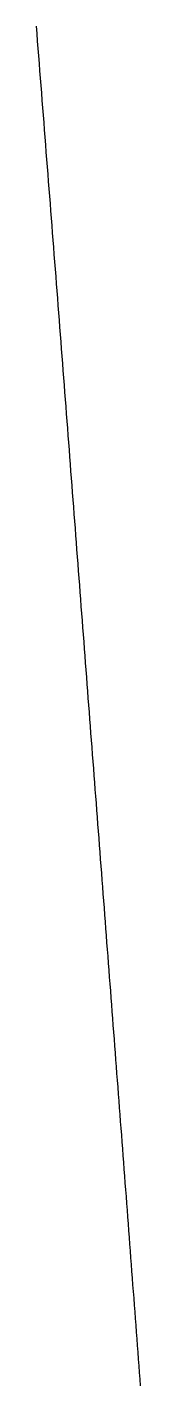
# Model space of a CAD drawing. Extents: x -49093 to 31248, y -90776 to -12497.
# Drawn here: x -29994 to -29640, y -26378 to -21748 of the extents above; entities that cross this region are included whole.
import ezdxf

# ---------------------------------------------------------------- set-up
doc = ezdxf.new("R2010")
doc.units = 0
doc.header["$MEASUREMENT"] = 0
doc.layers.get('0').update_dxf_attribs({"linetype": 'CONTINUOUS'})

msp = doc.modelspace()

# ---------------------------------------------------------------- linework, layer by layer
for p, q in [((-29992.4, -21770.3, 14480), (-29994.4, -21744.9, 14495.3)), ((-29990.4, -21795.7, 14464.8), (-29992.4, -21770.3, 14480)), ((-29988.4, -21821.1, 14449.5), (-29990.4, -21795.7, 14464.8)), ((-29986.4, -21846.5, 14434.2), (-29988.4, -21821.1, 14449.5)), ((-29984.4, -21871.9, 14418.9), (-29986.4, -21846.5, 14434.2)), ((-29982.4, -21897.2, 14403.5), (-29984.4, -21871.9, 14418.9)), ((-29980.4, -21922.6, 14388.1), (-29982.4, -21897.2, 14403.5)), ((-29978.4, -21947.9, 14372.6), (-29980.4, -21922.6, 14388.1)), ((-29976.4, -21973.1, 14357.1), (-29978.4, -21947.9, 14372.6)), ((-29974.5, -21998.4, 14341.6), (-29976.4, -21973.1, 14357.1)), ((-29972.5, -22023.6, 14326.1), (-29974.5, -21998.4, 14341.6)), ((-29970.5, -22048.9, 14310.5), (-29972.5, -22023.6, 14326.1)), ((-29968.5, -22074.1, 14294.9), (-29970.5, -22048.9, 14310.5)), ((-29966.5, -22099.3, 14279.2), (-29968.5, -22074.1, 14294.9)), ((-29964.6, -22124.4, 14263.6), (-29966.5, -22099.3, 14279.2)), ((-29962.6, -22149.6, 14247.8), (-29964.6, -22124.4, 14263.6)), ((-29960.7, -22174.7, 14232.1), (-29962.6, -22149.6, 14247.8)), ((-29958.7, -22199.8, 14216.3), (-29960.7, -22174.7, 14232.1)), ((-29956.7, -22224.9, 14200.5), (-29958.7, -22199.8, 14216.3)), ((-29954.8, -22250, 14184.7), (-29956.7, -22224.9, 14200.5)), ((-29952.8, -22275.1, 14168.8), (-29954.8, -22250, 14184.7)), ((-29950.9, -22300.1, 14152.9), (-29952.8, -22275.1, 14168.8)), ((-29948.9, -22325.1, 14137), (-29950.9, -22300.1, 14152.9)), ((-29947, -22350.1, 14121), (-29948.9, -22325.1, 14137)), ((-29945.1, -22375.1, 14105.1), (-29947, -22350.1, 14121)), ((-29943.1, -22400.1, 14089), (-29945.1, -22375.1, 14105.1)), ((-29941.2, -22425, 14073), (-29943.1, -22400.1, 14089)), ((-29939.3, -22450, 14056.9), (-29941.2, -22425, 14073)), ((-29937.3, -22474.9, 14040.8), (-29939.3, -22450, 14056.9)), ((-29935.4, -22499.8, 14024.7), (-29937.3, -22474.9, 14040.8)), ((-29933.5, -22524.7, 14008.5), (-29935.4, -22499.8, 14024.7)), ((-29931.6, -22549.5, 13992.3), (-29933.5, -22524.7, 14008.5)), ((-29929.7, -22574.4, 13976.1), (-29931.6, -22549.5, 13992.3)), ((-29927.7, -22599.2, 13959.9), (-29929.7, -22574.4, 13976.1)), ((-29925.8, -22624, 13943.6), (-29927.7, -22599.2, 13959.9)), ((-29923.9, -22648.8, 13927.3), (-29925.8, -22624, 13943.6)), ((-29922, -22673.6, 13911), (-29923.9, -22648.8, 13927.3)), ((-29920.1, -22698.4, 13894.6), (-29922, -22673.6, 13911)), ((-29918.2, -22723.1, 13878.3), (-29920.1, -22698.4, 13894.6)), ((-29916.3, -22747.9, 13861.9), (-29918.2, -22723.1, 13878.3)), ((-29914.4, -22772.6, 13845.4), (-29916.3, -22747.9, 13861.9)), ((-29912.5, -22797.3, 13829), (-29914.4, -22772.6, 13845.4)), ((-29910.6, -22822, 13812.5), (-29912.5, -22797.3, 13829)), ((-29908.7, -22846.6, 13796), (-29910.6, -22822, 13812.5)), ((-29906.8, -22871.3, 13779.5), (-29908.7, -22846.6, 13796)), ((-29904.9, -22895.9, 13762.9), (-29906.8, -22871.3, 13779.5)), ((-29903.1, -22920.5, 13746.4), (-29904.9, -22895.9, 13762.9)), ((-29901.2, -22945.2, 13729.8), (-29903.1, -22920.5, 13746.4)), ((-29899.3, -22969.7, 13713.1), (-29901.2, -22945.2, 13729.8)), ((-29897.4, -22994.3, 13696.5), (-29899.3, -22969.7, 13713.1)), ((-29895.5, -23018.9, 13679.8), (-29897.4, -22994.3, 13696.5)), ((-29893.7, -23043.4, 13663.1), (-29895.5, -23018.9, 13679.8)), ((-29891.8, -23068, 13646.4), (-29893.7, -23043.4, 13663.1)), ((-29889.9, -23092.5, 13629.7), (-29891.8, -23068, 13646.4)), ((-29888, -23117, 13612.9), (-29889.9, -23092.5, 13629.7)), ((-29886.2, -23141.5, 13596.1), (-29888, -23117, 13612.9)), ((-29884.3, -23165.9, 13579.3), (-29886.2, -23141.5, 13596.1)), ((-29882.4, -23190.4, 13562.5), (-29884.3, -23165.9, 13579.3)), ((-29880.6, -23214.9, 13545.7), (-29882.4, -23190.4, 13562.5)), ((-29878.7, -23239.3, 13528.8), (-29880.6, -23214.9, 13545.7)), ((-29876.9, -23263.7, 13511.9), (-29878.7, -23239.3, 13528.8)), ((-29875, -23288.1, 13495), (-29876.9, -23263.7, 13511.9)), ((-29873.1, -23312.5, 13478.1), (-29875, -23288.1, 13495)), ((-29871.3, -23336.9, 13461.2), (-29873.1, -23312.5, 13478.1)), ((-29869.4, -23361.2, 13444.2), (-29871.3, -23336.9, 13461.2)), ((-29867.6, -23385.6, 13427.2), (-29869.4, -23361.2, 13444.2)), ((-29865.7, -23409.9, 13410.2), (-29867.6, -23385.6, 13427.2)), ((-29863.9, -23434.2, 13393.2), (-29865.7, -23409.9, 13410.2)), ((-29862, -23458.5, 13376.1), (-29863.9, -23434.2, 13393.2)), ((-29860.2, -23482.8, 13359.1), (-29862, -23458.5, 13376.1)), ((-29858.3, -23507.1, 13342), (-29860.2, -23482.8, 13359.1)), ((-29856.5, -23531.4, 13324.9), (-29858.3, -23507.1, 13342)), ((-29854.6, -23555.6, 13307.8), (-29856.5, -23531.4, 13324.9)), ((-29852.8, -23579.9, 13290.7), (-29854.6, -23555.6, 13307.8)), ((-29851, -23604.1, 13273.5), (-29852.8, -23579.9, 13290.7)), ((-29849.1, -23628.3, 13256.4), (-29851, -23604.1, 13273.5)), ((-29847.3, -23652.5, 13239.2), (-29849.1, -23628.3, 13256.4)), ((-29845.4, -23676.7, 13222), (-29847.3, -23652.5, 13239.2)), ((-29843.6, -23700.9, 13204.8), (-29845.4, -23676.7, 13222)), ((-29841.8, -23725.1, 13187.5), (-29843.6, -23700.9, 13204.8)), ((-29839.9, -23749.2, 13170.3), (-29841.8, -23725.1, 13187.5)), ((-29838.1, -23773.4, 13153), (-29839.9, -23749.2, 13170.3)), ((-29836.3, -23797.5, 13135.8), (-29838.1, -23773.4, 13153)), ((-29834.4, -23821.6, 13118.5), (-29836.3, -23797.5, 13135.8)), ((-29832.6, -23845.7, 13101.2), (-29834.4, -23821.6, 13118.5)), ((-29830.8, -23869.8, 13083.9), (-29832.6, -23845.7, 13101.2)), ((-29828.9, -23893.9, 13066.5), (-29830.8, -23869.8, 13083.9)), ((-29827.1, -23918, 13049.2), (-29828.9, -23893.9, 13066.5)), ((-29825.3, -23942.1, 13031.8), (-29827.1, -23918, 13049.2)), ((-29823.4, -23966.1, 13014.5), (-29825.3, -23942.1, 13031.8)), ((-29821.6, -23990.2, 12997.1), (-29823.4, -23966.1, 13014.5)), ((-29819.8, -24014.2, 12979.7), (-29821.6, -23990.2, 12997.1)), ((-29817.9, -24038.2, 12962.3), (-29819.8, -24014.2, 12979.7)), ((-29816.1, -24062.2, 12944.8), (-29817.9, -24038.2, 12962.3)), ((-29814.3, -24086.2, 12927.4), (-29816.1, -24062.2, 12944.8)), ((-29812.5, -24110.2, 12910), (-29814.3, -24086.2, 12927.4)), ((-29810.6, -24134.2, 12892.5), (-29812.5, -24110.2, 12910)), ((-29808.8, -24158.1, 12875), (-29810.6, -24134.2, 12892.5)), ((-29807, -24182.1, 12857.5), (-29808.8, -24158.1, 12875)), ((-29805.2, -24206, 12840), (-29807, -24182.1, 12857.5)), ((-29803.3, -24230, 12822.5), (-29805.2, -24206, 12840)), ((-29801.5, -24253.9, 12805), (-29803.3, -24230, 12822.5)), ((-29799.7, -24277.8, 12787.5), (-29801.5, -24253.9, 12805)), ((-29797.9, -24301.7, 12769.9), (-29799.7, -24277.8, 12787.5)), ((-29796, -24325.6, 12752.4), (-29797.9, -24301.7, 12769.9)), ((-29794.2, -24349.5, 12734.8), (-29796, -24325.6, 12752.4)), ((-29792.4, -24373.3, 12717.2), (-29794.2, -24349.5, 12734.8)), ((-29790.6, -24397.2, 12699.6), (-29792.4, -24373.3, 12717.2)), ((-29788.8, -24421, 12682), (-29790.6, -24397.2, 12699.6)), ((-29786.9, -24444.9, 12664.3), (-29788.8, -24421, 12682)), ((-29785.1, -24468.7, 12646.7), (-29786.9, -24444.9, 12664.3)), ((-29783.3, -24492.5, 12629), (-29785.1, -24468.7, 12646.7)), ((-29781.5, -24516.3, 12611.4), (-29783.3, -24492.5, 12629)), ((-29779.7, -24540.1, 12593.7), (-29781.5, -24516.3, 12611.4)), ((-29777.9, -24563.9, 12576), (-29779.7, -24540.1, 12593.7)), ((-29776.1, -24587.6, 12558.3), (-29777.9, -24563.9, 12576)), ((-29774.2, -24611.4, 12540.6), (-29776.1, -24587.6, 12558.3)), ((-29772.4, -24635.1, 12522.8), (-29774.2, -24611.4, 12540.6)), ((-29770.6, -24658.9, 12505.1), (-29772.4, -24635.1, 12522.8)), ((-29768.8, -24682.6, 12487.3), (-29770.6, -24658.9, 12505.1)), ((-29767, -24706.3, 12469.6), (-29768.8, -24682.6, 12487.3)), ((-29765.2, -24730, 12451.8), (-29767, -24706.3, 12469.6)), ((-29763.4, -24753.7, 12434), (-29765.2, -24730, 12451.8)), ((-29761.6, -24777.4, 12416.2), (-29763.4, -24753.7, 12434)), ((-29759.8, -24801.1, 12398.3), (-29761.6, -24777.4, 12416.2)), ((-29758, -24824.7, 12380.5), (-29759.8, -24801.1, 12398.3)), ((-29756.2, -24848.4, 12362.7), (-29758, -24824.7, 12380.5)), ((-29754.4, -24872, 12344.8), (-29756.2, -24848.4, 12362.7)), ((-29752.6, -24895.6, 12326.9), (-29754.4, -24872, 12344.8)), ((-29750.8, -24919.3, 12309), (-29752.6, -24895.6, 12326.9)), ((-29749, -24942.9, 12291.1), (-29750.8, -24919.3, 12309)), ((-29747.2, -24966.5, 12273.2), (-29749, -24942.9, 12291.1)), ((-29745.4, -24990.1, 12255.3), (-29747.2, -24966.5, 12273.2)), ((-29743.6, -25013.6, 12237.3), (-29745.4, -24990.1, 12255.3)), ((-29741.8, -25037.2, 12219.4), (-29743.6, -25013.6, 12237.3)), ((-29740, -25060.7, 12201.4), (-29741.8, -25037.2, 12219.4)), ((-29738.2, -25084.3, 12183.4), (-29740, -25060.7, 12201.4)), ((-29736.4, -25107.8, 12165.4), (-29738.2, -25084.3, 12183.4)), ((-29734.6, -25131.3, 12147.4), (-29736.4, -25107.8, 12165.4)), ((-29732.9, -25154.8, 12129.4), (-29734.6, -25131.3, 12147.4)), ((-29731.1, -25178.3, 12111.3), (-29732.9, -25154.8, 12129.4)), ((-29729.3, -25201.8, 12093.3), (-29731.1, -25178.3, 12111.3)), ((-29727.5, -25225.3, 12075.2), (-29729.3, -25201.8, 12093.3)), ((-29725.7, -25248.8, 12057.1), (-29727.5, -25225.3, 12075.2)), ((-29723.9, -25272.2, 12039.1), (-29725.7, -25248.8, 12057.1)), ((-29722.2, -25295.7, 12020.9), (-29723.9, -25272.2, 12039.1)), ((-29720.4, -25319.1, 12002.8), (-29722.2, -25295.7, 12020.9)), ((-29718.6, -25342.5, 11984.7), (-29720.4, -25319.1, 12002.8)), ((-29716.8, -25365.9, 11966.6), (-29718.6, -25342.5, 11984.7)), ((-29715, -25389.3, 11948.4), (-29716.8, -25365.9, 11966.6)), ((-29713.3, -25412.7, 11930.2), (-29715, -25389.3, 11948.4)), ((-29711.5, -25436.1, 11912), (-29713.3, -25412.7, 11930.2)), ((-29709.7, -25459.5, 11893.8), (-29711.5, -25436.1, 11912)), ((-29708, -25482.8, 11875.6), (-29709.7, -25459.5, 11893.8)), ((-29706.2, -25506.2, 11857.4), (-29708, -25482.8, 11875.6)), ((-29704.4, -25529.5, 11839.2), (-29706.2, -25506.2, 11857.4)), ((-29702.7, -25552.8, 11820.9), (-29704.4, -25529.5, 11839.2)), ((-29700.9, -25576.2, 11802.6), (-29702.7, -25552.8, 11820.9)), ((-29699.1, -25599.5, 11784.3), (-29700.9, -25576.2, 11802.6)), ((-29697.4, -25622.8, 11766.1), (-29699.1, -25599.5, 11784.3)), ((-29695.6, -25646, 11747.7), (-29697.4, -25622.8, 11766.1)), ((-29693.9, -25669.3, 11729.4), (-29695.6, -25646, 11747.7)), ((-29692.1, -25692.6, 11711.1), (-29693.9, -25669.3, 11729.4)), ((-29690.4, -25715.8, 11692.7), (-29692.1, -25692.6, 11711.1)), ((-29688.6, -25739.1, 11674.4), (-29690.4, -25715.8, 11692.7)), ((-29686.8, -25762.3, 11656), (-29688.6, -25739.1, 11674.4)), ((-29685.1, -25785.5, 11637.6), (-29686.8, -25762.3, 11656)), ((-29683.4, -25808.7, 11619.2), (-29685.1, -25785.5, 11637.6)), ((-29681.6, -25831.9, 11600.8), (-29683.4, -25808.7, 11619.2)), ((-29679.9, -25855.1, 11582.3), (-29681.6, -25831.9, 11600.8)), ((-29678.1, -25878.3, 11563.9), (-29679.9, -25855.1, 11582.3)), ((-29676.4, -25901.4, 11545.4), (-29678.1, -25878.3, 11563.9)), ((-29674.6, -25924.6, 11527), (-29676.4, -25901.4, 11545.4)), ((-29672.9, -25947.7, 11508.5), (-29674.6, -25924.6, 11527)), ((-29671.2, -25970.9, 11490), (-29672.9, -25947.7, 11508.5)), ((-29669.4, -25994, 11471.5), (-29671.2, -25970.9, 11490)), ((-29667.7, -26017.1, 11452.9), (-29669.4, -25994, 11471.5)), ((-29666, -26040.2, 11434.4), (-29667.7, -26017.1, 11452.9)), ((-29664.2, -26063.3, 11415.8), (-29666, -26040.2, 11434.4)), ((-29662.5, -26086.4, 11397.2), (-29664.2, -26063.3, 11415.8)), ((-29660.8, -26109.4, 11378.7), (-29662.5, -26086.4, 11397.2)), ((-29659.1, -26132.5, 11360.1), (-29660.8, -26109.4, 11378.7)), ((-29657.4, -26155.5, 11341.4), (-29659.1, -26132.5, 11360.1)), ((-29655.6, -26178.6, 11322.8), (-29657.4, -26155.5, 11341.4)), ((-29653.9, -26201.6, 11304.2), (-29655.6, -26178.6, 11322.8)), ((-29652.2, -26224.6, 11285.5), (-29653.9, -26201.6, 11304.2)), ((-29650.5, -26247.6, 11266.9), (-29652.2, -26224.6, 11285.5)), ((-29648.8, -26270.6, 11248.2), (-29650.5, -26247.6, 11266.9)), ((-29647.1, -26293.6, 11229.5), (-29648.8, -26270.6, 11248.2)), ((-29645.4, -26316.6, 11210.8), (-29647.1, -26293.6, 11229.5)), ((-29643.7, -26339.5, 11192), (-29645.4, -26316.6, 11210.8)), ((-29641.9, -26362.5, 11173.3), (-29643.7, -26339.5, 11192)), ((-29640.2, -26385.4, 11154.5), (-29641.9, -26362.5, 11173.3))]:
    msp.add_line(p, q)

doc.saveas('drawing.dxf')
